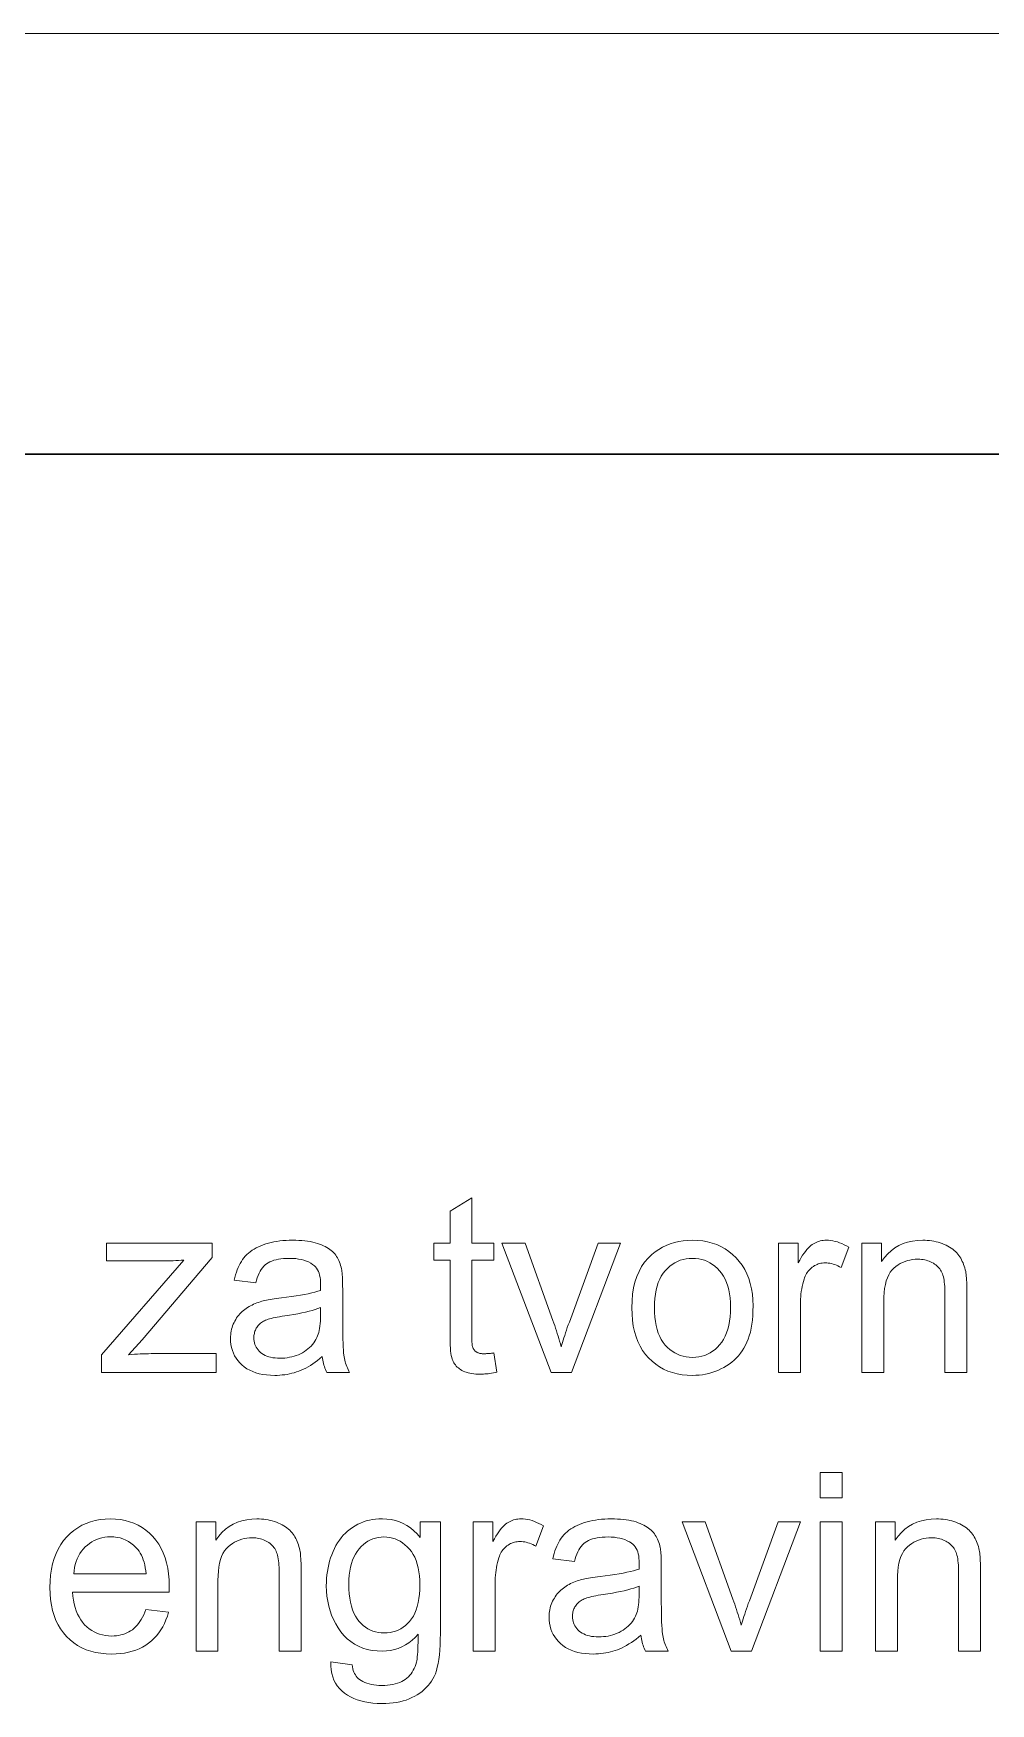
# Model space of a CAD drawing. Extents: x 0 to 594, y 0 to 521.
# Drawn here: x 536.62 to 552.7, y 391.85 to 419.91 of the extents above; entities that cross this region are included whole.
import ezdxf

# ---------------------------------------------------------------- set-up
doc = ezdxf.new("R2010")
doc.units = 0

msp = doc.modelspace()

# ---------------------------------------------------------------- linework, layer by layer
at = {"color": 7, "lineweight": 13}
msp.add_line((593.818, 419.914), (0, 419.914), dxfattribs=at)
at = {"color": 7, "lineweight": 30}
msp.add_line((586.749, 412.845), (28.277, 412.845), dxfattribs=at)
at = {"color": 7, "lineweight": 13}
for points in [[(544.357, 397.742), (544.41, 397.416), (544.38, 397.41), (544.35, 397.405), (544.32, 397.4), (544.291, 397.395), (544.263, 397.392), (544.236, 397.389), (544.209, 397.387), (544.183, 397.385), (544.157, 397.384), (544.132, 397.384), (544.093, 397.384), (544.055, 397.386), (544.02, 397.389), (543.986, 397.394), (543.954, 397.4), (543.924, 397.406), (543.895, 397.415), (543.869, 397.424), (543.844, 397.435), (543.821, 397.447), (543.8, 397.46), (543.779, 397.474), (543.761, 397.489), (543.743, 397.504), (543.727, 397.521), (543.712, 397.538), (543.698, 397.555), (543.686, 397.574), (543.675, 397.594), (543.666, 397.614), (543.657, 397.637), (543.649, 397.664), (543.643, 397.696), (543.637, 397.733), (543.632, 397.774), (543.628, 397.82), (543.625, 397.87), (543.622, 397.925), (543.621, 397.985), (543.621, 398.049), (543.621, 399.299), (543.35, 399.299), (543.35, 399.586), (543.621, 399.586), (543.621, 400.124), (543.987, 400.345), (543.987, 399.586), (544.357, 399.586), (544.357, 399.299), (543.987, 399.299), (543.987, 398.028), (543.987, 397.998), (543.988, 397.97), (543.989, 397.944), (543.99, 397.92), (543.992, 397.899), (543.994, 397.88), (543.996, 397.863), (543.999, 397.848), (544.003, 397.836), (544.006, 397.826), (544.01, 397.817), (544.015, 397.808), (544.02, 397.8), (544.026, 397.793), (544.032, 397.785), (544.038, 397.778), (544.046, 397.772), (544.053, 397.765), (544.061, 397.76), (544.07, 397.754), (544.079, 397.749), (544.089, 397.744), (544.099, 397.74), (544.111, 397.737), (544.123, 397.734), (544.136, 397.732), (544.15, 397.73), (544.164, 397.728), (544.18, 397.728), (544.196, 397.727), (544.208, 397.728), (544.222, 397.728), (544.236, 397.729), (544.251, 397.73), (544.267, 397.731), (544.283, 397.733), (544.301, 397.734), (544.319, 397.737), (544.338, 397.739)], [(537.768, 397.412), (537.768, 397.711), (539.151, 399.299), (539.105, 399.297), (539.059, 399.295), (539.015, 399.293), (538.972, 399.291), (538.93, 399.29), (538.889, 399.289), (538.849, 399.288), (538.81, 399.287), (538.772, 399.287), (538.736, 399.287), (537.85, 399.287), (537.85, 399.586), (539.626, 399.586), (539.626, 399.342), (538.449, 397.963), (538.222, 397.711), (538.271, 397.715), (538.32, 397.718), (538.368, 397.72), (538.415, 397.723), (538.462, 397.725), (538.508, 397.727), (538.554, 397.728), (538.599, 397.729), (538.643, 397.729), (538.687, 397.729), (539.691, 397.729), (539.691, 397.412)], [(541.476, 397.68), (541.435, 397.647), (541.395, 397.615), (541.354, 397.585), (541.315, 397.558), (541.275, 397.532), (541.236, 397.508), (541.197, 397.487), (541.158, 397.468), (541.12, 397.45), (541.082, 397.435), (541.044, 397.421), (541.005, 397.409), (540.966, 397.398), (540.926, 397.389), (540.886, 397.381), (540.845, 397.375), (540.803, 397.37), (540.761, 397.366), (540.719, 397.364), (540.676, 397.363), (540.606, 397.365), (540.539, 397.37), (540.476, 397.379), (540.416, 397.391), (540.359, 397.407), (540.306, 397.426), (540.256, 397.449), (540.209, 397.475), (540.165, 397.505), (540.125, 397.538), (540.089, 397.574), (540.056, 397.612), (540.027, 397.652), (540.002, 397.694), (539.981, 397.737), (539.964, 397.783), (539.95, 397.831), (539.941, 397.88), (539.935, 397.932), (539.933, 397.985), (539.934, 398.017), (539.936, 398.048), (539.939, 398.079), (539.945, 398.109), (539.951, 398.138), (539.959, 398.167), (539.969, 398.195), (539.979, 398.223), (539.992, 398.25), (540.006, 398.277), (540.021, 398.303), (540.036, 398.328), (540.053, 398.351), (540.071, 398.374), (540.089, 398.396), (540.109, 398.417), (540.129, 398.436), (540.151, 398.455), (540.173, 398.472), (540.196, 398.489), (540.22, 398.504), (540.244, 398.519), (540.269, 398.533), (540.295, 398.546), (540.321, 398.559), (540.348, 398.57), (540.375, 398.581), (540.403, 398.591), (540.432, 398.601), (540.461, 398.609), (540.484, 398.615), (540.509, 398.621), (540.536, 398.626), (540.565, 398.632), (540.597, 398.638), (540.631, 398.643), (540.667, 398.649), (540.705, 398.654), (540.746, 398.659), (540.788, 398.665), (540.875, 398.676), (540.957, 398.687), (541.035, 398.698), (541.108, 398.711), (541.176, 398.723), (541.239, 398.736), (541.298, 398.749), (541.352, 398.763), (541.401, 398.777), (541.445, 398.792), (541.446, 398.806), (541.446, 398.82), (541.446, 398.832), (541.447, 398.843), (541.447, 398.853), (541.447, 398.863), (541.447, 398.87), (541.447, 398.877), (541.447, 398.883), (541.447, 398.888), (541.446, 398.931), (541.443, 398.972), (541.438, 399.011), (541.431, 399.047), (541.421, 399.08), (541.41, 399.11), (541.396, 399.138), (541.38, 399.163), (541.363, 399.185), (541.343, 399.205), (541.313, 399.229), (541.281, 399.25), (541.246, 399.269), (541.208, 399.285), (541.167, 399.299), (541.124, 399.31), (541.078, 399.319), (541.029, 399.325), (540.978, 399.329), (540.923, 399.33), (540.873, 399.329), (540.825, 399.326), (540.78, 399.322), (540.737, 399.315), (540.698, 399.307), (540.661, 399.297), (540.626, 399.285), (540.595, 399.271), (540.566, 399.256), (540.54, 399.239), (540.516, 399.219), (540.493, 399.197), (540.471, 399.171), (540.451, 399.143), (540.432, 399.113), (540.414, 399.079), (540.398, 399.043), (540.383, 399.003), (540.369, 398.961), (540.357, 398.916), (539.996, 398.965), (540.007, 399.011), (540.019, 399.054), (540.032, 399.096), (540.046, 399.136), (540.061, 399.174), (540.078, 399.211), (540.096, 399.246), (540.116, 399.279), (540.136, 399.31), (540.158, 399.339), (540.182, 399.367), (540.207, 399.393), (540.235, 399.418), (540.264, 399.442), (540.296, 399.465), (540.329, 399.486), (540.365, 399.506), (540.402, 399.525), (540.442, 399.542), (540.483, 399.558), (540.527, 399.573), (540.571, 399.586), (540.617, 399.597), (540.664, 399.607), (540.713, 399.615), (540.763, 399.622), (540.814, 399.628), (540.867, 399.632), (540.921, 399.634), (540.977, 399.635), (541.031, 399.634), (541.084, 399.632), (541.134, 399.629), (541.183, 399.624), (541.229, 399.618), (541.273, 399.611), (541.315, 399.603), (541.355, 399.593), (541.393, 399.582), (541.429, 399.569), (541.463, 399.556), (541.495, 399.542), (541.525, 399.527), (541.553, 399.511), (541.58, 399.495), (541.604, 399.478), (541.627, 399.461), (541.648, 399.443), (541.667, 399.424), (541.685, 399.404), (541.701, 399.384), (541.715, 399.363), (541.729, 399.34), (541.742, 399.317), (541.754, 399.292), (541.765, 399.267), (541.775, 399.24), (541.784, 399.212), (541.792, 399.184), (541.799, 399.154), (541.803, 399.133), (541.806, 399.11), (541.809, 399.084), (541.811, 399.054), (541.813, 399.022), (541.815, 398.986), (541.816, 398.948), (541.817, 398.906), (541.817, 398.862), (541.818, 398.814), (541.818, 398.323), (541.818, 398.224), (541.819, 398.133), (541.82, 398.049), (541.821, 397.972), (541.824, 397.904), (541.826, 397.842), (541.829, 397.789), (541.833, 397.743), (541.837, 397.704), (541.841, 397.673), (541.846, 397.646), (541.852, 397.619), (541.859, 397.593), (541.867, 397.566), (541.876, 397.54), (541.886, 397.514), (541.897, 397.488), (541.908, 397.463), (541.921, 397.437), (541.934, 397.412), (541.55, 397.412), (541.539, 397.436), (541.528, 397.46), (541.519, 397.485), (541.51, 397.51), (541.503, 397.537), (541.496, 397.564), (541.489, 397.592), (541.484, 397.621), (541.48, 397.65)], [(545.321, 397.412), (544.494, 399.586), (544.883, 399.586), (545.35, 398.284), (545.365, 398.242), (545.38, 398.199), (545.394, 398.156), (545.408, 398.113), (545.422, 398.069), (545.436, 398.025), (545.45, 397.981), (545.463, 397.936), (545.476, 397.891), (545.489, 397.846), (545.499, 397.881), (545.51, 397.918), (545.522, 397.956), (545.534, 397.995), (545.548, 398.035), (545.562, 398.077), (545.577, 398.121), (545.592, 398.166), (545.609, 398.212), (545.626, 398.259), (546.109, 399.586), (546.487, 399.586), (545.665, 397.412)], [(546.676, 398.499), (546.679, 398.617), (546.689, 398.728), (546.706, 398.833), (546.729, 398.932), (546.76, 399.024), (546.797, 399.111), (546.84, 399.191), (546.891, 399.264), (546.948, 399.332), (547.011, 399.393), (547.069, 399.439), (547.128, 399.48), (547.191, 399.516), (547.255, 399.548), (547.322, 399.574), (547.392, 399.596), (547.464, 399.613), (547.539, 399.625), (547.615, 399.632), (547.695, 399.635), (547.783, 399.632), (547.868, 399.623), (547.949, 399.608), (548.027, 399.588), (548.102, 399.561), (548.174, 399.529), (548.242, 399.491), (548.307, 399.447), (548.369, 399.397), (548.427, 399.341), (548.482, 399.28), (548.53, 399.215), (548.573, 399.145), (548.609, 399.07), (548.641, 398.991), (548.666, 398.908), (548.686, 398.82), (548.701, 398.728), (548.709, 398.631), (548.712, 398.53), (548.711, 398.448), (548.707, 398.369), (548.701, 398.294), (548.692, 398.223), (548.68, 398.155), (548.667, 398.091), (548.65, 398.03), (548.631, 397.973), (548.61, 397.92), (548.586, 397.87), (548.56, 397.823), (548.531, 397.778), (548.5, 397.735), (548.467, 397.694), (548.432, 397.656), (548.394, 397.62), (548.354, 397.586), (548.311, 397.554), (548.267, 397.524), (548.22, 397.496), (548.171, 397.471), (548.122, 397.448), (548.072, 397.428), (548.02, 397.411), (547.968, 397.396), (547.915, 397.384), (547.862, 397.375), (547.807, 397.368), (547.751, 397.365), (547.695, 397.363), (547.605, 397.366), (547.519, 397.375), (547.437, 397.39), (547.358, 397.41), (547.282, 397.436), (547.21, 397.469), (547.142, 397.507), (547.077, 397.55), (547.015, 397.6), (546.957, 397.656), (546.904, 397.717), (546.856, 397.783), (546.814, 397.855), (546.777, 397.931), (546.746, 398.013), (546.721, 398.1), (546.701, 398.192), (546.687, 398.289), (546.679, 398.391)], [(549.14, 397.412), (549.14, 399.586), (549.471, 399.586), (549.471, 399.256), (549.496, 399.301), (549.521, 399.342), (549.546, 399.381), (549.57, 399.416), (549.593, 399.448), (549.616, 399.477), (549.639, 399.503), (549.662, 399.525), (549.684, 399.545), (549.705, 399.561), (549.727, 399.575), (549.749, 399.588), (549.772, 399.599), (549.795, 399.608), (549.818, 399.616), (549.842, 399.623), (549.866, 399.628), (549.891, 399.632), (549.916, 399.634), (549.942, 399.635), (549.979, 399.633), (550.017, 399.63), (550.054, 399.624), (550.092, 399.616), (550.13, 399.605), (550.167, 399.592), (550.206, 399.577), (550.244, 399.559), (550.282, 399.539), (550.32, 399.516), (550.193, 399.174), (550.167, 399.189), (550.139, 399.203), (550.112, 399.215), (550.085, 399.225), (550.058, 399.234), (550.031, 399.241), (550.004, 399.247), (549.977, 399.251), (549.95, 399.253), (549.923, 399.254), (549.899, 399.253), (549.876, 399.251), (549.853, 399.247), (549.831, 399.242), (549.809, 399.236), (549.787, 399.228), (549.766, 399.218), (549.746, 399.208), (549.726, 399.195), (549.706, 399.181), (549.688, 399.166), (549.67, 399.15), (549.654, 399.133), (549.638, 399.114), (549.624, 399.095), (549.611, 399.074), (549.599, 399.052), (549.588, 399.029), (549.578, 399.005), (549.569, 398.98), (549.558, 398.94), (549.547, 398.9), (549.538, 398.859), (549.53, 398.817), (549.523, 398.774), (549.518, 398.731), (549.513, 398.687), (549.51, 398.642), (549.509, 398.596), (549.508, 398.55), (549.508, 397.412)], [(550.539, 397.412), (550.539, 399.586), (550.871, 399.586), (550.871, 399.277), (550.921, 399.345), (550.975, 399.405), (551.034, 399.459), (551.096, 399.506), (551.164, 399.545), (551.235, 399.577), (551.31, 399.602), (551.39, 399.62), (551.474, 399.631), (551.563, 399.635), (551.602, 399.634), (551.64, 399.632), (551.678, 399.628), (551.715, 399.623), (551.751, 399.617), (551.787, 399.609), (551.822, 399.6), (551.857, 399.589), (551.89, 399.577), (551.924, 399.564), (551.956, 399.549), (551.986, 399.534), (552.015, 399.518), (552.042, 399.501), (552.068, 399.482), (552.092, 399.464), (552.114, 399.444), (552.134, 399.423), (552.153, 399.401), (552.17, 399.379), (552.186, 399.356), (552.201, 399.331), (552.215, 399.306), (552.228, 399.28), (552.24, 399.254), (552.251, 399.226), (552.261, 399.197), (552.27, 399.168), (552.278, 399.138), (552.285, 399.107), (552.289, 399.085), (552.292, 399.06), (552.295, 399.031), (552.298, 399), (552.3, 398.966), (552.302, 398.929), (552.304, 398.888), (552.305, 398.845), (552.305, 398.798), (552.305, 398.749), (552.305, 397.412), (551.937, 397.412), (551.937, 398.734), (551.937, 398.778), (551.935, 398.82), (551.933, 398.859), (551.93, 398.896), (551.926, 398.931), (551.922, 398.964), (551.916, 398.994), (551.91, 399.022), (551.902, 399.047), (551.894, 399.071), (551.885, 399.093), (551.874, 399.114), (551.862, 399.134), (551.849, 399.153), (551.834, 399.171), (551.819, 399.189), (551.801, 399.205), (551.783, 399.221), (551.763, 399.235), (551.742, 399.249), (551.719, 399.262), (551.696, 399.273), (551.672, 399.283), (551.648, 399.291), (551.623, 399.299), (551.597, 399.305), (551.57, 399.309), (551.542, 399.313), (551.514, 399.315), (551.485, 399.315), (551.438, 399.314), (551.393, 399.309), (551.349, 399.302), (551.307, 399.292), (551.266, 399.278), (551.226, 399.262), (551.187, 399.242), (551.149, 399.22), (551.113, 399.194), (551.079, 399.166), (551.046, 399.133), (551.017, 399.096), (550.991, 399.052), (550.969, 399.004), (550.95, 398.95), (550.935, 398.89), (550.923, 398.826), (550.915, 398.755), (550.909, 398.68), (550.908, 398.599), (550.908, 397.412)], [(547.054, 398.499), (547.056, 398.418), (547.062, 398.34), (547.071, 398.267), (547.083, 398.199), (547.1, 398.134), (547.12, 398.073), (547.144, 398.017), (547.171, 397.965), (547.202, 397.917), (547.237, 397.874), (547.274, 397.834), (547.313, 397.799), (547.354, 397.768), (547.397, 397.741), (547.442, 397.718), (547.489, 397.699), (547.538, 397.685), (547.588, 397.674), (547.641, 397.668), (547.695, 397.666), (547.749, 397.668), (547.801, 397.674), (547.851, 397.685), (547.9, 397.699), (547.946, 397.718), (547.991, 397.741), (548.034, 397.768), (548.075, 397.8), (548.114, 397.835), (548.151, 397.875), (548.186, 397.919), (548.217, 397.967), (548.244, 398.02), (548.268, 398.077), (548.288, 398.138), (548.304, 398.204), (548.317, 398.274), (548.326, 398.349), (548.332, 398.428), (548.333, 398.511), (548.332, 398.59), (548.326, 398.665), (548.317, 398.736), (548.304, 398.802), (548.288, 398.865), (548.267, 398.925), (548.244, 398.98), (548.216, 399.031), (548.185, 399.079), (548.15, 399.122), (548.113, 399.161), (548.073, 399.197), (548.032, 399.228), (547.989, 399.255), (547.945, 399.278), (547.898, 399.297), (547.85, 399.311), (547.8, 399.321), (547.748, 399.328), (547.695, 399.33), (547.641, 399.328), (547.588, 399.322), (547.538, 399.311), (547.489, 399.297), (547.442, 399.278), (547.397, 399.255), (547.354, 399.228), (547.313, 399.197), (547.274, 399.162), (547.237, 399.123), (547.202, 399.08), (547.171, 399.032), (547.144, 398.98), (547.12, 398.924), (547.1, 398.864), (547.083, 398.799), (547.071, 398.73), (547.062, 398.657), (547.056, 398.58)], [(541.445, 398.503), (541.403, 398.487), (541.357, 398.471), (541.307, 398.456), (541.253, 398.441), (541.195, 398.427), (541.132, 398.414), (541.066, 398.4), (540.996, 398.388), (540.922, 398.376), (540.844, 398.364), (540.799, 398.357), (540.758, 398.35), (540.719, 398.343), (540.683, 398.336), (540.65, 398.329), (540.619, 398.322), (540.591, 398.314), (540.565, 398.306), (540.542, 398.298), (540.522, 398.29), (540.504, 398.282), (540.486, 398.272), (540.47, 398.262), (540.454, 398.251), (540.439, 398.24), (540.425, 398.227), (540.412, 398.214), (540.399, 398.2), (540.388, 398.186), (540.377, 398.17), (540.367, 398.155), (540.359, 398.138), (540.351, 398.122), (540.344, 398.105), (540.339, 398.087), (540.334, 398.07), (540.33, 398.052), (540.328, 398.033), (540.326, 398.015), (540.326, 397.996), (540.327, 397.967), (540.33, 397.939), (540.336, 397.912), (540.344, 397.885), (540.354, 397.86), (540.366, 397.836), (540.38, 397.813), (540.397, 397.791), (540.416, 397.77), (540.437, 397.75), (540.461, 397.731), (540.486, 397.715), (540.514, 397.7), (540.543, 397.687), (540.575, 397.676), (540.608, 397.667), (540.644, 397.661), (540.682, 397.656), (540.722, 397.653), (540.764, 397.652), (540.806, 397.653), (540.847, 397.655), (540.887, 397.66), (540.927, 397.667), (540.965, 397.675), (541.002, 397.685), (541.039, 397.697), (541.074, 397.711), (541.109, 397.727), (541.142, 397.745), (541.175, 397.764), (541.205, 397.785), (541.234, 397.807), (541.261, 397.83), (541.286, 397.855), (541.31, 397.881), (541.331, 397.909), (541.351, 397.938), (541.369, 397.968), (541.386, 398), (541.397, 398.026), (541.407, 398.054), (541.416, 398.085), (541.424, 398.118), (541.43, 398.154), (541.436, 398.192), (541.44, 398.233), (541.443, 398.275), (541.445, 398.32), (541.445, 398.368)], [(549.839, 395.307), (549.839, 395.73), (550.208, 395.73), (550.208, 395.307)], [(538.511, 393.43), (538.891, 393.383), (538.872, 393.318), (538.849, 393.256), (538.823, 393.196), (538.795, 393.14), (538.763, 393.087), (538.728, 393.036), (538.69, 392.989), (538.649, 392.945), (538.605, 392.904), (538.558, 392.865), (538.508, 392.83), (538.455, 392.799), (538.399, 392.771), (538.341, 392.747), (538.28, 392.727), (538.217, 392.711), (538.151, 392.698), (538.082, 392.688), (538.01, 392.683), (537.936, 392.681), (537.842, 392.684), (537.753, 392.693), (537.667, 392.707), (537.586, 392.728), (537.508, 392.754), (537.435, 392.787), (537.365, 392.825), (537.299, 392.869), (537.237, 392.919), (537.18, 392.975), (537.126, 393.036), (537.079, 393.102), (537.037, 393.172), (537.001, 393.247), (536.97, 393.327), (536.945, 393.412), (536.925, 393.502), (536.911, 393.596), (536.903, 393.695), (536.9, 393.798), (536.903, 393.906), (536.911, 394.008), (536.926, 394.105), (536.945, 394.198), (536.971, 394.285), (537.002, 394.368), (537.039, 394.446), (537.081, 394.519), (537.129, 394.587), (537.183, 394.65), (537.241, 394.707), (537.302, 394.759), (537.367, 394.804), (537.435, 394.844), (537.507, 394.877), (537.582, 394.904), (537.66, 394.925), (537.742, 394.94), (537.827, 394.949), (537.915, 394.953), (538.001, 394.95), (538.083, 394.941), (538.162, 394.926), (538.238, 394.905), (538.311, 394.878), (538.381, 394.846), (538.447, 394.807), (538.51, 394.763), (538.57, 394.712), (538.627, 394.656), (538.68, 394.594), (538.727, 394.527), (538.768, 394.456), (538.804, 394.38), (538.835, 394.299), (538.859, 394.213), (538.879, 394.122), (538.893, 394.027), (538.901, 393.926), (538.904, 393.821), (538.904, 393.814), (538.904, 393.806), (538.903, 393.798), (538.903, 393.789), (538.903, 393.78), (538.903, 393.77), (538.903, 393.759), (538.902, 393.748), (538.902, 393.735), (538.902, 393.723), (537.281, 393.723), (537.287, 393.653), (537.295, 393.586), (537.308, 393.523), (537.323, 393.463), (537.342, 393.406), (537.364, 393.353), (537.389, 393.304), (537.417, 393.257), (537.449, 393.214), (537.483, 393.174), (537.521, 393.138), (537.56, 393.106), (537.601, 393.077), (537.644, 393.052), (537.688, 393.031), (537.734, 393.014), (537.783, 393.001), (537.832, 392.992), (537.884, 392.986), (537.938, 392.984), (537.978, 392.985), (538.016, 392.988), (538.054, 392.993), (538.09, 393.001), (538.125, 393.011), (538.159, 393.022), (538.192, 393.036), (538.224, 393.052), (538.254, 393.07), (538.284, 393.09), (538.312, 393.113), (538.339, 393.138), (538.364, 393.166), (538.389, 393.196), (538.412, 393.228), (538.434, 393.264), (538.455, 393.301), (538.475, 393.342), (538.493, 393.385)], [(539.354, 392.73), (539.354, 394.903), (539.685, 394.903), (539.685, 394.594), (539.735, 394.662), (539.79, 394.723), (539.848, 394.777), (539.911, 394.824), (539.978, 394.863), (540.049, 394.895), (540.125, 394.92), (540.205, 394.938), (540.289, 394.949), (540.377, 394.953), (540.416, 394.952), (540.454, 394.95), (540.492, 394.946), (540.529, 394.941), (540.566, 394.935), (540.601, 394.927), (540.636, 394.918), (540.671, 394.907), (540.705, 394.895), (540.738, 394.882), (540.77, 394.867), (540.801, 394.852), (540.83, 394.836), (540.857, 394.818), (540.882, 394.8), (540.906, 394.781), (540.928, 394.762), (540.949, 394.741), (540.968, 394.719), (540.985, 394.697), (541.001, 394.673), (541.016, 394.649), (541.029, 394.624), (541.042, 394.598), (541.054, 394.571), (541.065, 394.544), (541.075, 394.515), (541.084, 394.486), (541.092, 394.456), (541.099, 394.425), (541.103, 394.403), (541.107, 394.378), (541.11, 394.349), (541.112, 394.318), (541.115, 394.284), (541.117, 394.247), (541.118, 394.206), (541.119, 394.163), (541.12, 394.116), (541.12, 394.066), (541.12, 392.73), (540.751, 392.73), (540.751, 394.052), (540.751, 394.096), (540.75, 394.138), (540.748, 394.177), (540.745, 394.214), (540.741, 394.249), (540.736, 394.281), (540.73, 394.312), (540.724, 394.34), (540.717, 394.365), (540.708, 394.389), (540.699, 394.411), (540.689, 394.432), (540.677, 394.452), (540.664, 394.471), (540.649, 394.489), (540.633, 394.506), (540.616, 394.523), (540.597, 394.538), (540.577, 394.553), (540.556, 394.567), (540.534, 394.579), (540.511, 394.591), (540.487, 394.601), (540.462, 394.609), (540.437, 394.617), (540.411, 394.623), (540.384, 394.627), (540.357, 394.631), (540.328, 394.633), (540.299, 394.633), (540.253, 394.632), (540.208, 394.627), (540.164, 394.62), (540.121, 394.609), (540.08, 394.596), (540.04, 394.58), (540.001, 394.56), (539.964, 394.538), (539.928, 394.512), (539.893, 394.484), (539.861, 394.451), (539.832, 394.413), (539.806, 394.37), (539.784, 394.322), (539.765, 394.268), (539.75, 394.208), (539.738, 394.143), (539.729, 394.073), (539.724, 393.998), (539.722, 393.917), (539.722, 392.73)], [(541.617, 392.55), (541.975, 392.497), (541.981, 392.465), (541.987, 392.434), (541.996, 392.406), (542.006, 392.379), (542.018, 392.354), (542.031, 392.33), (542.046, 392.309), (542.062, 392.289), (542.08, 392.271), (542.1, 392.255), (542.128, 392.236), (542.159, 392.219), (542.191, 392.203), (542.226, 392.19), (542.262, 392.179), (542.301, 392.169), (542.341, 392.162), (542.384, 392.157), (542.428, 392.154), (542.475, 392.153), (542.525, 392.154), (542.572, 392.157), (542.618, 392.162), (542.661, 392.169), (542.701, 392.179), (542.74, 392.19), (542.776, 392.203), (542.809, 392.219), (542.841, 392.236), (542.87, 392.255), (542.896, 392.277), (542.922, 392.3), (542.945, 392.324), (542.966, 392.35), (542.986, 392.378), (543.004, 392.408), (543.02, 392.439), (543.035, 392.471), (543.047, 392.506), (543.058, 392.542), (543.063, 392.567), (543.068, 392.597), (543.072, 392.632), (543.076, 392.672), (543.079, 392.716), (543.081, 392.766), (543.083, 392.821), (543.084, 392.88), (543.084, 392.945), (543.084, 393.015), (543.035, 392.961), (542.983, 392.912), (542.929, 392.87), (542.872, 392.833), (542.813, 392.801), (542.752, 392.776), (542.688, 392.756), (542.622, 392.742), (542.554, 392.733), (542.483, 392.73), (542.395, 392.733), (542.312, 392.743), (542.232, 392.759), (542.157, 392.782), (542.085, 392.811), (542.018, 392.847), (541.955, 392.889), (541.895, 392.937), (541.84, 392.992), (541.789, 393.053), (541.742, 393.119), (541.701, 393.188), (541.664, 393.259), (541.632, 393.333), (541.605, 393.409), (541.583, 393.488), (541.566, 393.569), (541.553, 393.653), (541.546, 393.74), (541.543, 393.829), (541.545, 393.891), (541.548, 393.952), (541.554, 394.011), (541.561, 394.07), (541.572, 394.128), (541.584, 394.185), (541.599, 394.241), (541.615, 394.296), (541.635, 394.35), (541.656, 394.403), (541.68, 394.454), (541.705, 394.503), (541.733, 394.55), (541.762, 394.594), (541.794, 394.636), (541.828, 394.676), (541.863, 394.713), (541.901, 394.747), (541.941, 394.779), (541.982, 394.809), (542.026, 394.837), (542.071, 394.861), (542.117, 394.882), (542.165, 394.901), (542.215, 394.917), (542.266, 394.93), (542.318, 394.94), (542.372, 394.947), (542.428, 394.951), (542.485, 394.953), (542.56, 394.949), (542.633, 394.94), (542.703, 394.925), (542.771, 394.903), (542.836, 394.875), (542.898, 394.841), (542.957, 394.8), (543.014, 394.753), (543.068, 394.701), (543.119, 394.641), (543.119, 394.903), (543.459, 394.903), (543.459, 393.025), (543.458, 392.926), (543.455, 392.834), (543.45, 392.747), (543.442, 392.666), (543.433, 392.591), (543.422, 392.522), (543.408, 392.459), (543.393, 392.402), (543.375, 392.351), (543.356, 392.306), (543.334, 392.264), (543.309, 392.224), (543.283, 392.186), (543.254, 392.15), (543.222, 392.116), (543.188, 392.083), (543.152, 392.053), (543.113, 392.024), (543.072, 391.996), (543.028, 391.971), (542.982, 391.948), (542.934, 391.927), (542.884, 391.908), (542.832, 391.892), (542.778, 391.879), (542.722, 391.868), (542.664, 391.859), (542.603, 391.853), (542.541, 391.849), (542.477, 391.848), (542.4, 391.85), (542.327, 391.855), (542.257, 391.864), (542.189, 391.876), (542.125, 391.892), (542.064, 391.911), (542.005, 391.934), (541.95, 391.96), (541.898, 391.99), (541.848, 392.023), (541.803, 392.06), (541.763, 392.1), (541.727, 392.144), (541.696, 392.191), (541.671, 392.242), (541.65, 392.297), (541.634, 392.355), (541.624, 392.416), (541.618, 392.481)], [(544.011, 392.73), (544.011, 394.903), (544.343, 394.903), (544.343, 394.574), (544.368, 394.619), (544.393, 394.66), (544.417, 394.699), (544.441, 394.734), (544.465, 394.766), (544.488, 394.795), (544.511, 394.82), (544.533, 394.843), (544.556, 394.863), (544.577, 394.879), (544.599, 394.893), (544.621, 394.905), (544.644, 394.916), (544.667, 394.926), (544.69, 394.934), (544.714, 394.941), (544.738, 394.946), (544.763, 394.95), (544.788, 394.952), (544.814, 394.953), (544.851, 394.951), (544.888, 394.948), (544.926, 394.942), (544.964, 394.934), (545.001, 394.923), (545.039, 394.91), (545.077, 394.894), (545.115, 394.877), (545.154, 394.856), (545.192, 394.834), (545.065, 394.492), (545.038, 394.507), (545.011, 394.521), (544.984, 394.533), (544.957, 394.543), (544.93, 394.552), (544.903, 394.559), (544.876, 394.565), (544.849, 394.569), (544.822, 394.571), (544.795, 394.572), (544.771, 394.571), (544.748, 394.569), (544.725, 394.565), (544.703, 394.56), (544.681, 394.554), (544.659, 394.546), (544.638, 394.536), (544.618, 394.525), (544.598, 394.513), (544.578, 394.499), (544.56, 394.484), (544.542, 394.468), (544.526, 394.451), (544.51, 394.432), (544.496, 394.413), (544.483, 394.392), (544.471, 394.37), (544.46, 394.347), (544.45, 394.323), (544.441, 394.298), (544.429, 394.258), (544.419, 394.218), (544.41, 394.177), (544.402, 394.135), (544.395, 394.092), (544.39, 394.049), (544.385, 394.005), (544.382, 393.96), (544.38, 393.914), (544.38, 393.868), (544.38, 392.73)], [(546.829, 392.998), (546.788, 392.964), (546.748, 392.933), (546.708, 392.903), (546.668, 392.875), (546.628, 392.85), (546.589, 392.826), (546.55, 392.805), (546.512, 392.785), (546.473, 392.768), (546.435, 392.753), (546.397, 392.739), (546.359, 392.727), (546.319, 392.716), (546.279, 392.707), (546.239, 392.699), (546.198, 392.693), (546.157, 392.688), (546.115, 392.684), (546.072, 392.682), (546.029, 392.681), (545.959, 392.683), (545.893, 392.688), (545.829, 392.697), (545.769, 392.709), (545.712, 392.725), (545.659, 392.744), (545.609, 392.767), (545.562, 392.793), (545.519, 392.823), (545.479, 392.856), (545.442, 392.892), (545.409, 392.93), (545.381, 392.97), (545.356, 393.012), (545.334, 393.055), (545.317, 393.101), (545.304, 393.149), (545.294, 393.198), (545.288, 393.25), (545.286, 393.303), (545.287, 393.335), (545.289, 393.366), (545.293, 393.396), (545.298, 393.426), (545.304, 393.456), (545.312, 393.485), (545.322, 393.513), (545.333, 393.541), (545.345, 393.568), (545.359, 393.595), (545.374, 393.621), (545.39, 393.645), (545.407, 393.669), (545.424, 393.692), (545.443, 393.714), (545.462, 393.734), (545.483, 393.754), (545.504, 393.773), (545.526, 393.79), (545.549, 393.807), (545.573, 393.822), (545.597, 393.837), (545.622, 393.851), (545.648, 393.864), (545.674, 393.877), (545.701, 393.888), (545.729, 393.899), (545.756, 393.909), (545.785, 393.919), (545.814, 393.927), (545.837, 393.933), (545.862, 393.939), (545.889, 393.944), (545.919, 393.95), (545.95, 393.955), (545.984, 393.961), (546.02, 393.966), (546.059, 393.972), (546.099, 393.977), (546.142, 393.983), (546.229, 393.993), (546.311, 394.005), (546.388, 394.016), (546.461, 394.028), (546.529, 394.041), (546.592, 394.054), (546.651, 394.067), (546.705, 394.081), (546.754, 394.095), (546.799, 394.109), (546.799, 394.124), (546.799, 394.138), (546.8, 394.15), (546.8, 394.161), (546.8, 394.171), (546.8, 394.18), (546.8, 394.188), (546.801, 394.195), (546.801, 394.201), (546.801, 394.206), (546.8, 394.249), (546.796, 394.29), (546.791, 394.329), (546.784, 394.364), (546.775, 394.397), (546.763, 394.428), (546.749, 394.456), (546.734, 394.481), (546.716, 394.503), (546.696, 394.523), (546.667, 394.547), (546.634, 394.568), (546.599, 394.586), (546.561, 394.603), (546.521, 394.616), (546.477, 394.628), (546.431, 394.636), (546.383, 394.643), (546.331, 394.646), (546.277, 394.648), (546.226, 394.647), (546.178, 394.644), (546.133, 394.639), (546.091, 394.633), (546.051, 394.625), (546.014, 394.615), (545.98, 394.603), (545.948, 394.589), (545.919, 394.574), (545.893, 394.557), (545.869, 394.537), (545.846, 394.515), (545.825, 394.489), (545.804, 394.461), (545.785, 394.43), (545.768, 394.397), (545.751, 394.36), (545.736, 394.321), (545.722, 394.279), (545.71, 394.234), (545.35, 394.283), (545.36, 394.329), (545.372, 394.372), (545.385, 394.414), (545.399, 394.454), (545.415, 394.492), (545.432, 394.529), (545.45, 394.563), (545.469, 394.596), (545.49, 394.628), (545.511, 394.657), (545.535, 394.685), (545.56, 394.711), (545.588, 394.736), (545.617, 394.76), (545.649, 394.783), (545.683, 394.804), (545.718, 394.824), (545.756, 394.842), (545.795, 394.86), (545.837, 394.876), (545.88, 394.89), (545.925, 394.903), (545.971, 394.915), (546.018, 394.925), (546.066, 394.933), (546.116, 394.94), (546.168, 394.946), (546.221, 394.949), (546.275, 394.952), (546.33, 394.953), (546.385, 394.952), (546.437, 394.95), (546.488, 394.947), (546.536, 394.942), (546.582, 394.936), (546.626, 394.929), (546.668, 394.92), (546.708, 394.911), (546.746, 394.9), (546.782, 394.887), (546.816, 394.874), (546.848, 394.859), (546.878, 394.845), (546.907, 394.829), (546.933, 394.813), (546.958, 394.796), (546.981, 394.779), (547.002, 394.761), (547.021, 394.742), (547.038, 394.722), (547.054, 394.702), (547.069, 394.681), (547.083, 394.658), (547.096, 394.635), (547.108, 394.61), (547.119, 394.584), (547.129, 394.558), (547.138, 394.53), (547.146, 394.501), (547.153, 394.472), (547.156, 394.451), (547.159, 394.428), (547.162, 394.402), (547.164, 394.372), (547.166, 394.34), (547.168, 394.304), (547.169, 394.266), (547.17, 394.224), (547.171, 394.18), (547.171, 394.132), (547.171, 393.641), (547.171, 393.542), (547.172, 393.45), (547.173, 393.367), (547.175, 393.29), (547.177, 393.222), (547.179, 393.16), (547.183, 393.107), (547.186, 393.061), (547.19, 393.022), (547.195, 392.991), (547.2, 392.964), (547.206, 392.937), (547.213, 392.91), (547.221, 392.884), (547.23, 392.858), (547.239, 392.832), (547.25, 392.806), (547.262, 392.781), (547.274, 392.755), (547.288, 392.73), (546.903, 392.73), (546.892, 392.753), (546.882, 392.778), (546.872, 392.802), (546.864, 392.828), (546.856, 392.854), (546.849, 392.882), (546.843, 392.91), (546.837, 392.938), (546.833, 392.968)], [(548.346, 392.73), (547.519, 394.903), (547.908, 394.903), (548.374, 393.602), (548.389, 393.56), (548.404, 393.517), (548.419, 393.474), (548.433, 393.431), (548.447, 393.387), (548.461, 393.343), (548.474, 393.299), (548.488, 393.254), (548.501, 393.209), (548.513, 393.164), (548.524, 393.199), (548.535, 393.236), (548.546, 393.273), (548.559, 393.313), (548.572, 393.353), (548.586, 393.395), (548.601, 393.439), (548.617, 393.484), (548.633, 393.53), (548.651, 393.577), (549.133, 394.903), (549.512, 394.903), (548.689, 392.73)], [(549.839, 392.73), (549.839, 394.903), (550.208, 394.903), (550.208, 392.73)], [(550.769, 392.73), (550.769, 394.903), (551.1, 394.903), (551.1, 394.594), (551.15, 394.662), (551.204, 394.723), (551.263, 394.777), (551.326, 394.824), (551.393, 394.863), (551.464, 394.895), (551.54, 394.92), (551.619, 394.938), (551.703, 394.949), (551.792, 394.953), (551.831, 394.952), (551.869, 394.95), (551.907, 394.946), (551.944, 394.941), (551.98, 394.935), (552.016, 394.927), (552.051, 394.918), (552.086, 394.907), (552.12, 394.895), (552.153, 394.882), (552.185, 394.867), (552.216, 394.852), (552.244, 394.836), (552.271, 394.818), (552.297, 394.8), (552.321, 394.781), (552.343, 394.762), (552.363, 394.741), (552.382, 394.719), (552.4, 394.697), (552.415, 394.673), (552.43, 394.649), (552.444, 394.624), (552.457, 394.598), (552.469, 394.571), (552.48, 394.544), (552.49, 394.515), (552.499, 394.486), (552.507, 394.456), (552.514, 394.425), (552.518, 394.403), (552.521, 394.378), (552.525, 394.349), (552.527, 394.318), (552.529, 394.284), (552.531, 394.247), (552.533, 394.206), (552.534, 394.163), (552.534, 394.116), (552.535, 394.066), (552.535, 392.73), (552.166, 392.73), (552.166, 394.052), (552.166, 394.096), (552.164, 394.138), (552.162, 394.177), (552.159, 394.214), (552.155, 394.249), (552.151, 394.281), (552.145, 394.312), (552.139, 394.34), (552.131, 394.365), (552.123, 394.389), (552.114, 394.411), (552.103, 394.432), (552.091, 394.452), (552.078, 394.471), (552.064, 394.489), (552.048, 394.506), (552.031, 394.523), (552.012, 394.538), (551.992, 394.553), (551.971, 394.567), (551.949, 394.579), (551.925, 394.591), (551.902, 394.601), (551.877, 394.609), (551.852, 394.617), (551.826, 394.623), (551.799, 394.627), (551.771, 394.631), (551.743, 394.633), (551.714, 394.633), (551.668, 394.632), (551.622, 394.627), (551.579, 394.62), (551.536, 394.609), (551.495, 394.596), (551.455, 394.58), (551.416, 394.56), (551.379, 394.538), (551.343, 394.512), (551.308, 394.484), (551.275, 394.451), (551.246, 394.413), (551.221, 394.37), (551.198, 394.322), (551.18, 394.268), (551.164, 394.208), (551.152, 394.143), (551.144, 394.073), (551.139, 393.998), (551.137, 393.917), (551.137, 392.73)], [(537.301, 394.026), (538.515, 394.026), (538.509, 394.079), (538.501, 394.13), (538.492, 394.178), (538.481, 394.223), (538.468, 394.265), (538.453, 394.305), (538.436, 394.342), (538.418, 394.377), (538.398, 394.408), (538.376, 394.437), (538.339, 394.477), (538.301, 394.513), (538.261, 394.545), (538.218, 394.573), (538.174, 394.596), (538.127, 394.616), (538.078, 394.631), (538.027, 394.641), (537.974, 394.648), (537.919, 394.65), (537.869, 394.648), (537.821, 394.643), (537.774, 394.634), (537.729, 394.622), (537.686, 394.607), (537.644, 394.589), (537.604, 394.566), (537.565, 394.541), (537.528, 394.512), (537.493, 394.48), (537.46, 394.445), (537.43, 394.407), (537.403, 394.368), (537.379, 394.326), (537.358, 394.281), (537.341, 394.235), (537.326, 394.186), (537.315, 394.135), (537.307, 394.081)], [(541.922, 393.856), (541.924, 393.772), (541.929, 393.694), (541.937, 393.62), (541.949, 393.551), (541.964, 393.486), (541.983, 393.426), (542.005, 393.37), (542.031, 393.319), (542.06, 393.273), (542.092, 393.232), (542.127, 393.194), (542.163, 393.161), (542.202, 393.131), (542.242, 393.106), (542.283, 393.084), (542.327, 393.066), (542.372, 393.053), (542.419, 393.043), (542.467, 393.037), (542.518, 393.035), (542.567, 393.037), (542.616, 393.043), (542.662, 393.053), (542.707, 393.066), (542.751, 393.084), (542.793, 393.105), (542.833, 393.131), (542.871, 393.16), (542.908, 393.193), (542.943, 393.23), (542.976, 393.272), (543.005, 393.318), (543.031, 393.368), (543.053, 393.422), (543.072, 393.481), (543.088, 393.545), (543.1, 393.613), (543.108, 393.685), (543.113, 393.762), (543.115, 393.843), (543.113, 393.921), (543.108, 393.995), (543.099, 394.065), (543.087, 394.131), (543.071, 394.193), (543.051, 394.252), (543.028, 394.306), (543.002, 394.356), (542.972, 394.403), (542.938, 394.445), (542.902, 394.484), (542.864, 394.518), (542.825, 394.548), (542.785, 394.575), (542.743, 394.597), (542.699, 394.615), (542.655, 394.629), (542.608, 394.64), (542.561, 394.646), (542.511, 394.648), (542.463, 394.646), (542.416, 394.64), (542.371, 394.63), (542.327, 394.616), (542.284, 394.598), (542.243, 394.576), (542.204, 394.55), (542.166, 394.52), (542.129, 394.486), (542.094, 394.448), (542.061, 394.406), (542.032, 394.361), (542.006, 394.311), (541.984, 394.258), (541.965, 394.2), (541.95, 394.139), (541.938, 394.074), (541.929, 394.005), (541.924, 393.932)], [(546.799, 393.821), (546.756, 393.805), (546.71, 393.789), (546.66, 393.774), (546.606, 393.759), (546.548, 393.745), (546.486, 393.732), (546.42, 393.718), (546.349, 393.706), (546.275, 393.693), (546.197, 393.682), (546.153, 393.675), (546.111, 393.668), (546.073, 393.661), (546.036, 393.654), (546.003, 393.647), (545.972, 393.639), (545.944, 393.632), (545.919, 393.624), (545.896, 393.616), (545.876, 393.608), (545.857, 393.599), (545.84, 393.59), (545.823, 393.58), (545.807, 393.569), (545.792, 393.558), (545.778, 393.545), (545.765, 393.532), (545.753, 393.518), (545.741, 393.504), (545.73, 393.488), (545.721, 393.472), (545.712, 393.456), (545.704, 393.44), (545.698, 393.423), (545.692, 393.405), (545.687, 393.388), (545.684, 393.37), (545.681, 393.351), (545.68, 393.332), (545.679, 393.313), (545.68, 393.284), (545.684, 393.256), (545.689, 393.229), (545.697, 393.203), (545.707, 393.178), (545.719, 393.154), (545.734, 393.131), (545.751, 393.109), (545.77, 393.088), (545.791, 393.068), (545.814, 393.049), (545.839, 393.032), (545.867, 393.018), (545.896, 393.005), (545.928, 392.994), (545.962, 392.985), (545.997, 392.978), (546.035, 392.974), (546.075, 392.971), (546.117, 392.97), (546.159, 392.971), (546.2, 392.973), (546.241, 392.978), (546.28, 392.984), (546.318, 392.993), (546.356, 393.003), (546.392, 393.015), (546.427, 393.029), (546.462, 393.045), (546.496, 393.063), (546.528, 393.082), (546.558, 393.103), (546.587, 393.125), (546.614, 393.148), (546.639, 393.173), (546.663, 393.199), (546.685, 393.227), (546.705, 393.256), (546.723, 393.286), (546.739, 393.317), (546.75, 393.344), (546.761, 393.372), (546.769, 393.403), (546.777, 393.436), (546.784, 393.472), (546.789, 393.51), (546.793, 393.55), (546.796, 393.593), (546.798, 393.638), (546.799, 393.686)]]:
    msp.add_lwpolyline(points, close=True, dxfattribs=at)

doc.saveas('drawing.dxf')
